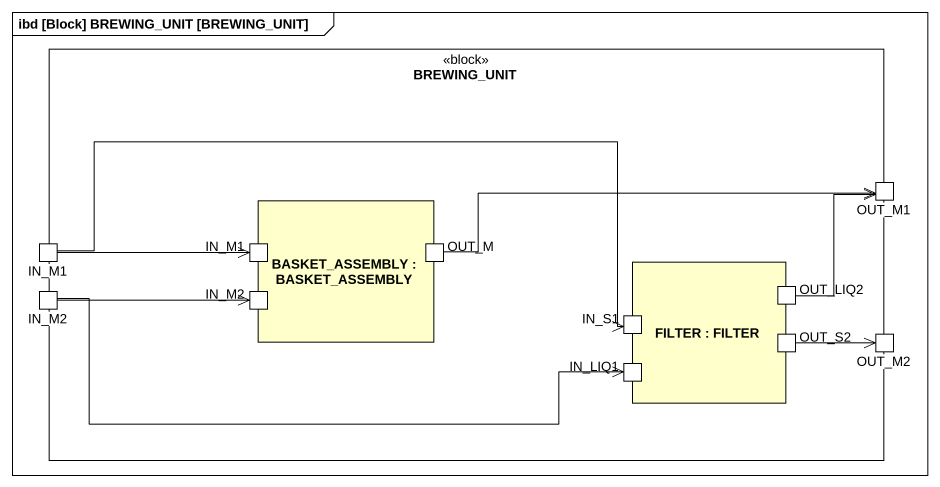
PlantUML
@startuml
mainframe ibd [Block] BREWING_UNIT [BREWING_UNIT]
rectangle BREWING_UNIT <<block>> {
  rectangle "BASKET_ASSEMBLY : BASKET_ASSEMBLY" as BASKET_ASSEMBLY {
    port "IN_M1" as IN_M1_2
    port OUT_M
    port "IN_M2" as IN_M2_2
  }
  port OUT_M1
  port IN_M1
  rectangle "FILTER : FILTER" as FILTER {
    port IN_S1
    port OUT_LIQ2
    port IN_LIQ1
    port OUT_S2
  }
  port IN_M2
  port OUT_M2
}
IN_M1 -right-> IN_M1_2
IN_M1 -right-> IN_S1
OUT_M -right-> OUT_M1
IN_M2 -right-> IN_M2_2
IN_M2 -right-> IN_LIQ1
OUT_LIQ2 -up-> OUT_M1
OUT_S2 -right-> OUT_M2
@enduml
